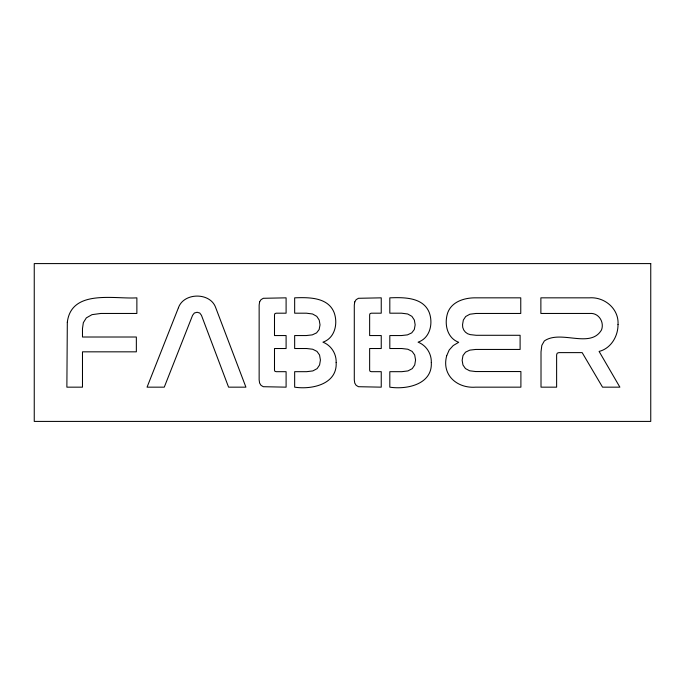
<?xml version="1.0" encoding="UTF-8"?>
<svg xmlns="http://www.w3.org/2000/svg" width="685" height="685" viewBox="0 0 685 685"><rect width="100%" height="100%" fill="white"/><g stroke="black" fill="none" stroke-linecap="round" stroke-linejoin="round"><path stroke-width="1.03" d="M67.318 322.207L66.873 387.162L82.483 387.162L82.483 351.833L136.349 351.833L136.349 337.011L82.483 337.011L82.483 328.543L83.347 322.652L86.327 317.883L92.013 314.646L100.883 313.456L136.872 313.456L136.872 297.838C115.011 299.371 71.463 288.805 67.318 322.207M336.164 362.545C337.362 384.388 311.624 389.774 294.661 387.162L294.661 371.681L306.657 371.681L312.839 370.919L317.112 368.633L319.587 364.959L320.417 360.036L319.552 354.993L316.975 351.396L312.677 349.239L306.657 348.519L294.661 348.519L294.661 335.556L306.255 335.556L312.274 334.879L316.581 332.876L319.159 329.519L320.023 324.836L319.21 320.066L316.778 316.367L312.557 313.987L306.392 313.191L294.661 313.191L294.661 297.838C308.515 297.299 327.798 297.067 334.049 312.394C338.159 323.294 335.059 338.09 322.935 342.166C331.223 345.394 336.455 353.708 336.164 362.545M431.31 362.545C432.509 384.388 406.77 389.774 389.808 387.162L389.808 371.681L401.795 371.681L407.986 370.919L412.25 368.633L414.733 364.959L415.564 360.036L414.699 354.993L412.122 351.396L407.823 349.239L401.795 348.519L389.808 348.519L389.808 335.556L401.401 335.556L407.421 334.879L411.728 332.876L414.305 329.519L415.161 324.836L414.356 320.066L411.925 316.367L407.703 313.987L401.538 313.191L389.808 313.191L389.808 297.838C403.662 297.299 422.945 297.067 429.195 312.394C433.305 323.294 430.206 338.09 418.073 342.166C426.37 345.394 431.601 353.708 431.31 362.545M446.688 355.78C441.405 375.209 457.349 388.549 475.638 387.162L520.9 387.162L520.9 371.544L475.638 371.544L469.653 370.799L465.449 368.573L462.966 365.011L462.144 360.301L462.991 355.549L465.552 352.158L469.807 350.129L475.775 349.444L520.103 349.444L520.103 335.29L476.169 335.29L470.21 334.623A9.41 9.41 0 0 1 462.546 324.699L463.334 320.066L465.714 316.496L469.884 314.218L476.041 313.456L520.763 313.456L520.763 297.838L476.041 297.838C465.149 297.624 452.151 301.254 447.853 312.394C443.991 323.329 446.748 337.893 458.702 342.303L453.213 345.557L449.172 350.044L446.688 355.78M618.024 324.57C618.084 336.301 610.934 348.468 599.101 351.431L619.882 387.162L602.543 387.162L582.164 352.621L558.874 352.621L557.188 353.186L556.622 354.873L556.622 387.162L541.013 387.162L541.013 351.833L541.835 345.343L544.318 340.976C560.767 329.434 590.384 349.11 601.55 329.862C604.461 322.001 598.639 312.634 589.836 313.456L540.876 313.456L540.876 297.838L589.314 297.838C604.478 296.682 619.069 308.721 618.024 324.57M259.606 301.931L259.144 305.116L259.144 379.884L259.606 383.069L261.002 385.338L263.314 386.708L286.099 387.162L286.099 371.681L276.218 371.681L274.925 371.313L274.497 370.225L274.497 348.519L286.099 348.519L286.099 335.556L274.497 335.556L274.497 314.775L274.925 313.584L276.218 313.191L286.099 313.191L286.099 297.838L263.314 298.292L261.002 299.662L259.606 301.931M354.753 301.931L354.291 305.116L354.291 379.884L354.753 383.069L356.149 385.338L358.46 386.708L381.245 387.162L381.245 371.681L371.364 371.681L370.071 371.313L369.643 370.225L369.643 348.519L381.245 348.519L381.245 335.556L369.643 335.556L369.643 314.775L370.071 313.584L371.364 313.191L381.245 313.191L381.245 297.838L358.46 298.292L356.149 299.662L354.753 301.931M178.425 307.762L147.061 387.162L164.263 387.162L192.588 315.305L194.369 313.019L197.083 312.266L199.763 313.019L201.45 315.305L228.576 387.162L245.915 387.162L215.741 307.762C210.475 292.127 183.811 292.264 178.425 307.762M650.75 263.588L34.25 263.588L34.25 421.412L650.75 421.412L650.75 263.588"/></g></svg>
